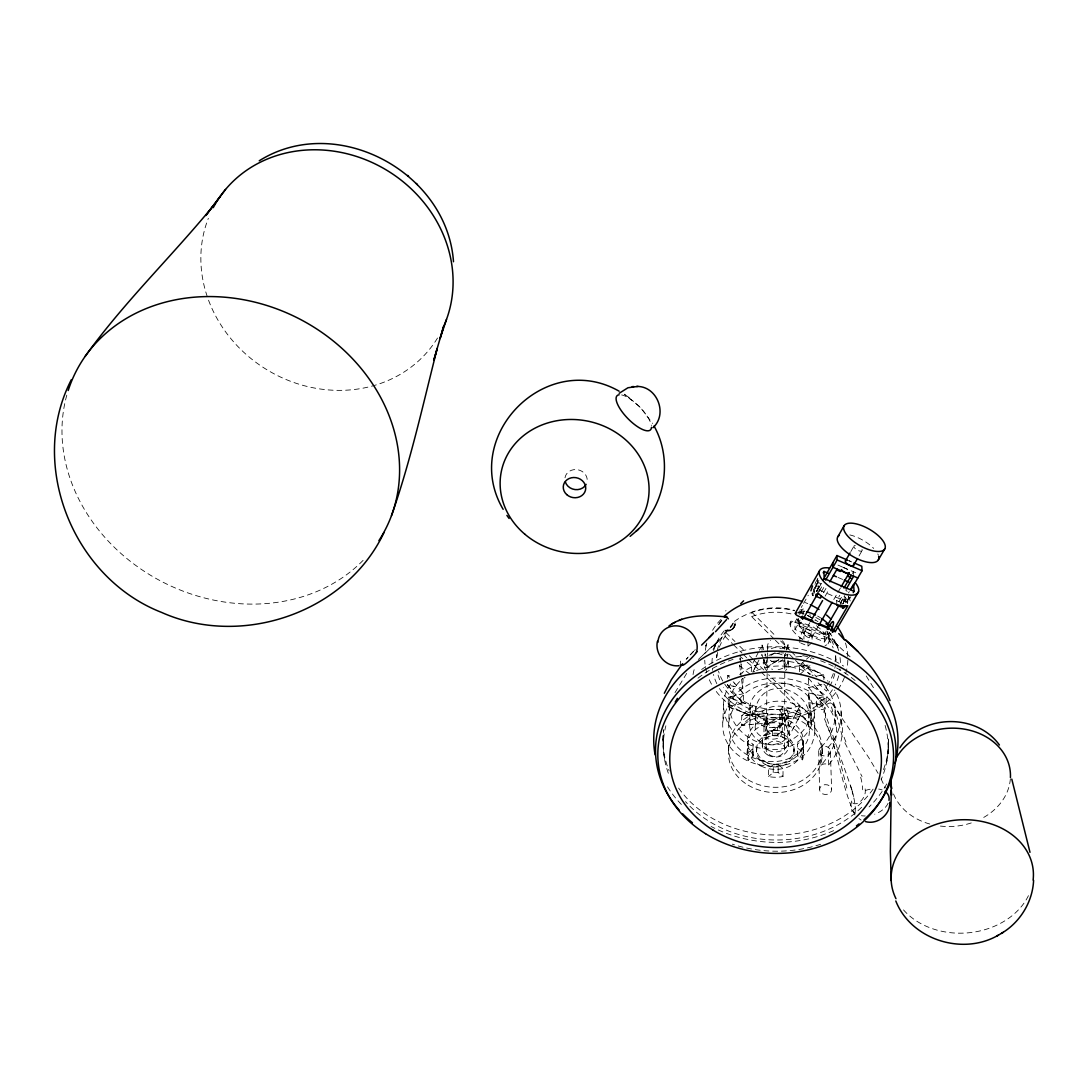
<?xml version="1.0" encoding="UTF-8"?>
<svg xmlns="http://www.w3.org/2000/svg" width="1088" height="1088" viewBox="0 0 1088 1088"><rect width="100%" height="100%" fill="white"/><g stroke="black" fill="none" stroke-linecap="round" stroke-linejoin="round"><path stroke-width="0.75" stroke-dasharray="5 3.75" d="M783.006 776.438L783.034 768.577L778.192 764.674A22.399 18.673 1.2 0 1 773.296 764.701L768.631 768.686L768.522 776.533A28.166 23.419 1.3 0 0 783.006 776.438L778.151 772.507A22.522 18.741 1.3 0 1 773.214 772.548L768.522 776.533M799.598 674.682L810.805 664.918L784.094 667.284L784.122 659.682M784.611 747.864L784.788 653.997M785.114 722.894L785.128 713.293L764.034 726.145L763.871 735.801L785.114 722.894L789.412 735.583L800.156 715.401L799.87 705.527L768.618 674.696M782.272 732.401L782.326 713.986L779.838 710.695L779.742 728.035C790.473 744.763 751.332 741.88 755.521 724.567L755.983 706.316C769.774 663.517 837.284 707.513 796.158 736.739C759.057 765.258 702.862 711.974 743.036 678.49M779.824 728.062L782.816 723.751L782.87 706.438C799.258 717.74 772.385 734.89 760.879 724.35C730.456 704.616 770.386 672.778 794.036 686.542C836.101 704.208 805.27 756.16 767.557 748.775C734.767 749.238 709.009 707.622 732.877 681.428L743.512 693.641L743.199 703.134L728.049 706.738L728.484 697.218L743.512 693.641M777.444 727.559A22.399 18.673 1.2 0 0 772.494 727.6L767.598 723.615L767.475 731.299L772.398 735.311A22.522 18.741 1.3 0 1 777.39 735.27L777.444 727.559L782.177 723.479M778.151 772.507L778.192 764.674M772.398 735.311L772.494 727.6M773.214 772.548L773.296 764.701M784.842 649.169L784.87 645.932M764.089 723.357L767.638 723.044L741.458 725.288L741.785 715.686L767.774 713.442L767.638 723.044L763.871 735.801M778.546 659.913L766.346 667.488L766.482 659.886M765.993 748.598L767.19 671.514M767.217 669.841L767.434 656.431M767.502 651.889L767.598 646.136M752.787 754.174L752.991 745.375M762.307 746.341L762.389 741.2M763.817 664.088L763.898 659.573A12.226 10.445 0.8 0 0 772.616 669.392M761.981 650.243L762.076 645.034L759.478 650.148M756.595 751.55L756.65 748.966M752.978 756.242L753.059 744.355L748.177 740.398L747.946 748.15A28.166 23.419 1.3 0 0 748.299 760.254L752.978 756.242A22.522 18.741 1.3 0 1 752.869 752.121L747.946 748.15M744.75 725.002L741.458 725.288L752.311 715.836L752.57 706.275L728.484 697.218M747.17 754.229L747.551 741.322M774.194 639.091L751.645 616.624L751.781 612.204A59.595 50.891 0.8 0 1 794.186 610.246M748.299 760.254L748.517 752.474L753.168 748.462A22.399 18.673 1.2 0 1 753.059 744.355M782.816 723.751C791.316 727.178 788.718 739.622 780.898 742.315C768.359 748.911 750.026 740.058 749.591 725.315L750.149 705.554M751.305 671.663L751.468 665.815L755.262 658.39M729.463 705.337L728.702 722.595C726.757 762.171 789.657 776.805 806.738 741.975C822.555 709.702 762.035 689.751 755.534 724.091M739.663 665.108L741.2 676.981M739.867 659.845L739.935 658.104M848.504 596.85L848.028 599.787M728.566 750.339L728.783 745.158M723.615 704.711L722.772 721.97C719.467 773.908 811.893 784.543 814.83 730.47L814.477 713.102M727.342 684.338L732.537 690.921M727.614 678.45L727.75 675.526L732.346 676.518M719.345 647.156A59.813 51.014 0.8 0 1 725.125 636.48L725.356 632.033L734.971 641.512M728.702 722.595C744.831 642.301 882.382 698.21 820.801 765.34L820.366 747.674C838.467 731.789 840.548 701.352 823.113 684.148M722.772 721.97C738.589 636.602 887.645 689.098 828.716 764.932A5.93 4.896 -0.4 0 0 820.801 765.34M823.738 712.314L826.662 704.82A4.134 1.877 -52.3 0 1 828.322 703.406L830.498 702.889L832.619 704.33M844.846 596.945L847.457 600.263L846.532 603.976M782.34 715.034C777.689 728.62 754.555 720.746 755.942 707.268M735.175 624.458L734.985 625.668M886.625 762.375L887.862 754.922L888.488 737.596A112.812 94.139 1.2 0 1 882.966 770.957M812.94 593.055L813.008 595.707L811.39 592.946M798.279 618.705L798.306 621.398L796.715 618.637M854.923 813.239L855.046 812.518A55.787 21.923 49.9 0 0 855.236 808.248M813.987 588.812L814.49 593.137M765.054 722.677L765.843 719.998M786.434 650.08L786.95 648.366M764.034 726.145L767.774 713.442M784.122 657.941L788.011 644.735L781.592 648.734M784.094 667.284L786.379 659.6M786.719 658.444L788.025 654.024L785.318 655.697M706.819 643.117L705.718 646.136L706.901 643.171A71.577 61.146 0.8 0 0 704.874 653.915M799.857 642.654L799.816 638.03L803.801 627.599L811.906 631.04L807.935 641.471L808.017 646.095L800.877 643.09M734.522 626.824L730.755 630.401L725.397 631.149M756.065 656.812L759.043 650.978M754.351 669.066L756.255 665.326M752.733 672.207L760.362 657.302M761.301 655.479L761.899 654.31L763.382 658.702M716.516 642.777L712.735 649.985L718.774 639.962L714.163 645.905L718.148 641.145L711.797 647.414L722.854 636.453L734.169 621.874A7.249 6.365 89 0 1 731.979 629.394A7.249 6.365 89 0 1 725.043 630.102L725.288 631.122M674.995 692.621L686.936 672.969M790.731 723.398L791.479 721.983M795.246 714.911L796.484 712.558M789.412 735.583L789.385 725.927L800.061 705.826L811.267 715.061L811.444 724.676L800.156 715.401M793.03 728.783L794.376 726.254M797.98 719.494L799.653 716.353M801.271 607.498L802.427 605.458M803.597 603.432L808.262 595.258M815.293 582.937L817.659 578.802A22.114 9.506 29.7 0 1 819.06 578.626M795.002 629.517L799.054 622.431L828.566 634.957L824.459 641.988L795.002 629.517L794.947 622.173L796.96 618.65M818.91 580.271L817.741 582.311L822.419 584.31M816.258 591.668L820.91 583.562M821.454 583.345L817.931 589.492L847.674 602.208L850.843 596.782M799.884 626.117L799.082 625.342L801.203 621.642M819.223 591.219L822.854 584.868M821.277 591.858L824.391 586.446M823.48 592.742L826.608 587.316M825.139 596.17L829.355 588.826M850.83 551.548L853.93 546.162M803.937 632.944L809.88 622.649M811.961 637.174L817.863 626.987M833.775 599.515L837.066 593.844M837.882 592.43L840.344 588.173M859.058 555.873L862.172 550.501M836.849 605.2L836.658 600.671L839.786 595.286M852.38 573.58L853.441 571.758L853.686 576.218M838.943 601.61L842.085 596.197M840.861 604.683L840.766 602.412L844.75 595.544M824.459 641.988L824.242 634.59L826.282 631.094M848.49 592.946L849.279 591.6M842.792 603.826L846.722 597.067M828.974 633.406L828.58 637.908L831.082 633.746M829.233 640.342L830.171 638.751L828.417 637.092L812.858 626.756L801.679 622.594L790.881 621.126A23.283 3.618 8.3 0 0 790.99 622.132M815.578 586.364L816.53 584.841M800.89 612.054L801.829 610.545M827.995 643.865L830.484 639.078M718.869 624.267L722.813 618.854L719.807 622.771M718.665 624.607L719.562 623.166M779.838 710.695L782.87 706.438M733.067 623.546C731.163 630.605 718.651 631.938 731.979 629.394A7.249 2.761 47.9 0 0 733.203 628.483A7.208 6.215 2.8 0 0 734.522 621.629M814.586 587.806L817.292 586.065L820.053 586.323A4.597 1.061 -66.7 0 1 818.883 591.722M828.716 764.932L828.186 747.266C842.289 732.129 845.58 707.826 834.523 690.064M702.345 655.656L708.315 649.862M698.346 659.478L711.076 647.455M693.518 651.386L686.188 659.246L693.763 651.141M817.333 583.834L817.659 578.802M694.525 650.42L695.3 649.699M708.71 649.509L715.047 644.055M715.442 643.702L719.644 639.839L713.456 645.415M741.785 715.686L752.57 706.275M799.571 671.731L799.503 665.298L805.691 659.899M806.453 659.219L810.628 655.574M777.39 735.27L782.15 731.177A28.166 23.419 1.3 0 0 767.475 731.299M711.47 647.115L713.062 645.755M808.017 646.095L812.138 642.573L811.906 631.04M797.722 755.888L797.599 743.988L802.346 739.962L802.427 747.714A28.166 23.419 1.3 0 1 802.59 759.846L797.722 755.888A22.522 18.741 1.3 0 0 797.667 751.767L802.427 747.714M739.69 674.546C765 653.834 806.086 657.193 828.063 681.306M744.083 678.001L745.09 677.198M770.807 655.466L775.105 652.773M772.086 663.925L776.438 661.218M777.186 660.756L779.008 659.614M785.645 655.493L786.379 655.044M771.732 721.453L774.289 719.889M765.626 725.179L770.29 722.337M781.81 715.306L783.142 714.503M770.97 731.49L779.783 726.131M799.612 610.178L803.42 608.994M753.454 671.976L754.664 671.391M756.541 670.562C773.867 663.313 794.512 664.795 810.723 674.247M814.83 584.134L818.149 583.222M828.539 637.922L830.688 639.458M816.027 676.342L823.738 674.506L823.888 679.796M728.729 697.163L731.979 696.388M819.917 675.417L823.48 674.56M808.466 678.735L808.615 687.602L824.01 683.944M828.009 638.044L799.938 626.144M830.171 633.651L828.145 633.964M800.89 656.445L802.033 656.336M795.722 656.907L804.005 656.173M788.106 666.93L790.568 666.713M802.563 665.652L803.855 665.53M804.29 665.489L806.97 665.258M745.28 715.387L749.999 714.979M758.69 714.231L760.798 714.054M761.178 714.014L764.062 713.769M749.822 724.567L751.264 724.445M798.211 612.585L803.842 613.17M799.762 626.076L799.095 626.062A21.91 9.765 29.8 0 0 828.689 638.602L828.689 638.506M742.152 678.626L743.077 678.83L742.75 688.269L727.314 684.937L743.199 703.134L739.486 698.89M808.629 692.988L823.888 696.293L824.16 705.826L808.792 702.508L808.629 692.988L811.267 715.061M733.013 686.161L733.856 686.338M817.183 704.317L819.223 704.766M809.635 614.802L810.574 615.142M729.79 707.377L733.992 708.968M740.833 711.525L745.171 713.157M730.007 697.789L734.386 699.434M740.982 701.923L745.661 703.678M728.049 706.738L752.311 715.836M800.251 665.584L804.78 667.298M812.314 670.167L815.918 671.541M799.503 665.298L823.738 674.506M799.816 638.03L802.346 639.105M794.947 622.173L824.242 634.59M836.658 600.671L840.766 602.412M838.018 577.456L842.697 579.455M851.714 561.911L848.613 560.578A4.651 1.931 29.7 0 1 851.306 561.979M837.937 565.094L842.588 567.093M843.118 567.31L857.562 573.539M815.823 617.467L820.012 619.779M811.974 675.009L813.212 675.798M858.922 818.598L861.084 820.039M626.865 395.978L624.24 394.182L640.152 407.102L652.582 423.436M627.15 396.182L629.313 397.664M740.003 656.363L742.873 658.73M747.17 662.279L751.468 665.815M749.918 674.138L739.65 665.693L740.044 668.549M850.095 656.785L833.272 641.294L838.318 645.946L832.102 638.615L838.603 648.543L834.999 641.39M739.772 646.258L744.586 650.991M749.387 655.738L752.991 659.287M754.202 660.47L763.817 669.963M725.125 636.48L732.36 643.606M733.57 644.803L742.016 653.113M743.226 654.31L746.844 657.873M748.041 659.056L760.104 670.942M761.314 672.139L799.911 710.165A59.813 51.014 0.8 0 1 723.534 687.222M775.39 640.274L783.7 648.543M789.63 654.459L794.376 659.192M795.559 660.375L809.812 674.56M818.122 682.829L826.418 691.111A59.813 51.014 0.8 0 0 834.986 672.806M751.781 612.204L775.812 636.181M780.613 640.968L790.228 650.556M791.438 651.753L796.239 656.554M802.25 662.538L816.666 676.926M823.874 684.121L826.282 686.514L826.418 691.111M734.25 682.992L734.971 683.822M729.341 677.348L727.75 675.526M740.085 689.683L743.022 693.07M816.326 687.398L818.258 689.67M819.903 700.835L822.215 703.542M808.615 687.602L824.16 705.826M816.775 697.177L818.135 698.768M820.502 692.308L821.1 693.015M808.466 678.15L823.888 696.293M854.964 814.966C840.684 784.679 838.059 749.55 824.35 718.665M866.225 675.988L875.255 690.622M848.409 596.278L850.313 601.229M848.191 595.952L849.538 597.924M832.429 704.113L868.618 757.411L878.098 773.364M881.035 778.886L885.374 787.957M851.442 801.067L851.768 801.679A19.761 12.716 -18.5 0 0 855.086 813.416M844.846 742.737L862.05 776.56M816.979 705.894L816.775 705.432A7.086 5.97 -0.9 0 1 818.23 698.85A7.086 5.97 -0.9 0 1 826.023 697.503M834.632 742.56L826.078 723.969M842.207 736.168L835.026 709.553M762.076 645.034L764.538 652.324M765.027 653.779L766.51 658.145M785.128 713.293L789.385 725.927M763.681 659.6L766.346 667.488M787.426 729.735L788.093 731.721M837.066 749.278L847.443 790.554M851.836 789.494L823.589 709.158L819.386 701.719A7.14 2.652 49.2 0 1 818.23 698.85M664.55 759.288L663.054 747.007L663.666 729.776A112.812 94.139 1.2 0 0 669.174 770.97M816.313 704.167L816.19 702.848M741.105 664.469L740.996 663.68M740.629 672.86L740.819 674.234M741.513 679.238L742.75 688.269L742.342 685.236M740.221 657.968L740.874 662.782M741.091 664.387L742.302 673.159M811.226 722.867L811.376 724.078M808.71 693.654L808.914 695.327M810.982 712.681L811.226 714.653M809.173 705.69L809.445 707.989M810.628 717.794L811.09 721.711M808.792 702.508L811.444 724.676M810.669 709.974L810.846 711.538M809.064 696.646L809.241 698.115M735.026 622.948L735.175 624.308M865.15 788.895L865.3 790.527A9.683 5.875 -58.1 0 1 860.132 801.734A9.683 5.875 -58.1 0 1 851.741 801.706M814.83 730.47C814.259 695.885 752.597 689.071 749.591 725.315M847.62 601.066L847.674 602.208M841.133 711.62L841.854 729.001M835.217 711.593L835.856 728.96M830.375 751.033A5.848 4.855 -0.5 0 1 821.63 755.303A5.848 4.855 -0.5 0 1 821.59 746.885A5.848 4.855 -0.5 0 1 830.375 751.033L831.613 789.534A6.011 4.937 -0.3 0 1 822.61 793.859A6.011 4.937 -0.3 0 1 822.569 785.305A6.011 4.937 -0.3 0 1 831.613 789.534M817.904 588.35L818.026 593.055M822.161 748.435L822.283 753.644M818.679 751.128L819.577 789.602M810.682 658.485L810.71 659.641M808.574 713.021L808.86 730.402M803.801 627.599L803.95 639.105M803.311 740.86L803.474 753.794M802.59 759.846L802.495 752.053L797.667 748.109A22.399 18.673 1.2 0 0 797.599 743.988M798.946 611.565L798.973 613.931M799.041 621.275L799.082 625.342M794.05 748.666L794.063 751.25M788.338 660.81L788.351 663.83M788.419 740.982L788.419 746.123M788.011 644.735L788.011 649.944M788.174 713.47L788.188 730.837M1028.446 895.655A71.223 56.671 -3.9 0 1 969.802 932.661A71.223 56.671 -3.9 0 1 903.067 909.391M1010.358 778.872A59.976 49.11 -4.6 0 1 982.858 817.904M971.258 822.936A59.976 49.11 -4.6 0 1 938.441 825.819M929.778 824.01A59.976 49.11 -4.6 0 1 893.275 793.274M363.106 560.347A173.672 148.267 26.8 0 1 156.495 578.721A173.672 148.267 26.8 0 1 66.871 394.93M437.498 338.042A129.758 116.362 32.1 0 1 275.033 374.326A129.758 116.362 32.1 0 1 208.352 218.334M862.009 549.454A4.665 1.904 29.6 0 1 859.846 551.072A4.665 1.904 29.6 0 1 854.57 547.944A4.665 1.904 29.6 0 1 855.331 545.496M814.776 591.559A4.61 2.217 9.7 0 1 814.096 589.084A4.61 2.217 9.7 0 1 818.19 588.309M816.748 591.505A4.597 1.061 -66.7 0 1 819.998 586.31M843.526 603.758A4.597 1.55 48.4 0 1 843.05 603.378M842.846 598.849A4.597 1.55 48.4 0 1 846.192 603.799M844.927 597.04A4.597 1.115 -66.6 0 1 842.86 603.69M840.915 603.922A4.597 1.115 -66.6 0 1 842.425 599.61A4.597 1.115 -66.6 0 1 844.492 596.904M843.295 567.637A4.638 1.945 29.7 0 1 849.089 571.254M849.823 534.915A23.338 9.547 29.6 0 1 873.664 548.393M877.785 553.942A23.338 9.547 29.6 0 1 878.329 555.166M782.245 640.723A8.636 7.398 0.7 0 1 784.217 648.883M779.797 652.786A8.636 7.398 0.7 0 1 772.942 652.854M768.06 648.38A8.636 7.398 0.7 0 1 770.576 640.41M782.816 659.722A8.704 7.439 0.8 0 1 769.284 659.464M767.489 655.561A8.704 7.439 0.8 0 1 767.761 652.936M771.31 648.72A8.704 7.439 0.8 0 1 780.735 648.611M784.829 654.31A8.704 7.439 0.8 0 1 784.842 655.37M564.998 477.768A11.206 10.01 11.7 0 1 578.19 469.839A11.206 10.01 11.7 0 1 586.881 482.501M621.615 394.917A23.882 8.282 45.7 0 1 639.839 407.116A23.882 8.282 45.7 0 1 651.386 425.544M828.417 637.092A21.869 9.819 29.8 0 1 825.071 645.524M802.59 639.35A21.869 9.819 29.8 0 1 790.772 621.126M799.694 614.502A6.773 1.537 -66.9 0 1 803.61 608.967A6.773 1.537 -66.9 0 1 802.862 614.842M800.102 620.146A6.773 1.537 -66.9 0 1 798.252 618.827M845.675 590.036A22.114 9.506 29.7 0 1 847.144 591.437M848.518 597.026A6.814 1.659 -66.6 0 1 846.478 603.799M843.01 603.84A6.814 1.659 -66.6 0 1 846.437 597.026M813.266 595.789A6.827 1.55 -66.7 0 1 814.368 588.826A6.827 1.55 -66.7 0 1 818.652 583.358A6.827 1.55 -66.7 0 1 816.476 591.682M844.846 599.529A7.344 2.475 48.4 0 1 847.756 603.962M829.573 632.726A6.759 1.632 -66.8 0 1 827.696 631.013M799.639 611.442A21.91 9.765 29.8 0 1 805.528 611.66M817.564 616.066A21.91 9.765 29.8 0 1 820.57 617.834M886.72 783.945A122.142 101.918 1.2 0 1 869.054 806.942M833.639 830.634A122.142 101.918 1.2 0 1 711.076 826.458M681.387 804.454A122.142 101.918 1.2 0 1 666.645 785.4M820.678 844.261A120.238 100.028 1.3 0 1 732.292 844.152M845.471 642.994A71.577 61.146 0.8 0 1 804.807 714.571A71.577 61.146 0.8 0 1 715.673 690.703M711.525 684.216A71.577 61.146 0.8 0 1 708.818 678.586M706.738 672.656A71.577 61.146 0.8 0 1 704.738 660.226M712.572 630.292A71.577 61.146 0.8 0 1 721.942 618.406M805.161 602.562A71.577 61.146 0.8 0 1 807.758 603.595M873.106 789.126A112.812 94.139 1.2 0 1 774.833 835.026A112.812 94.139 1.2 0 1 677.511 786.488M701.61 669.501A112.812 94.139 1.2 0 1 843.594 666.087M851.741 789.439A132.831 53.203 49.2 0 1 855.358 808.343M885.102 725.424A112.404 93.65 1.2 0 1 881.294 779.185M861.655 807.282A112.404 93.65 1.2 0 1 685.535 801.611M668.345 773.242A112.404 93.65 1.2 0 1 665.883 725.778M697.979 678.191A112.404 93.65 1.2 0 1 733.081 659.396M780.776 652.8A112.404 93.65 1.2 0 1 783.754 652.963M802.767 655.602A112.404 93.65 1.2 0 1 813.919 658.498M820.597 660.756A112.404 93.65 1.2 0 1 855.1 680.53M787.712 660.647A12.267 10.458 0.8 0 1 785.618 670.548M766.809 670.752A12.267 10.458 0.8 0 1 764.728 659.926M768.93 655.398A12.267 10.458 0.8 0 1 783.795 655.819M719.698 679.782A59.813 51.014 0.8 0 1 717.563 673.118M717.686 652.406A59.813 51.014 0.8 0 0 716.543 659.233L716.802 654.731A59.595 50.891 0.8 0 0 716.638 658.893M751.645 616.624A59.813 51.014 0.8 0 1 792.622 614.244M816.503 625.709A59.813 51.014 0.8 0 1 833.163 647.931M835.366 656.105A59.813 51.014 0.8 0 1 835.883 660.294L835.706 655.765A59.595 50.891 0.8 0 1 834.809 668.236M833.313 673.526A59.595 50.891 0.8 0 1 826.282 686.514M799.87 705.527A59.595 50.891 0.8 0 1 718.542 671.282M717.359 650.61A59.595 50.891 0.8 0 1 725.356 632.033M800.36 612.258A59.595 50.891 0.8 0 1 803.325 613.482M807.568 615.536A59.595 50.891 0.8 0 1 815.238 620.378M827.043 632.305A59.595 50.891 0.8 0 1 834.292 647.455M788.12 661.436A12.226 10.445 0.8 0 1 777.58 669.773M764.81 655.411A12.226 10.445 0.8 0 1 765.313 654.473M786.719 654.242A12.226 10.445 0.8 0 1 787.263 655.153M790.84 624.947A26.221 3.958 9.6 0 1 791.887 622.649M725.968 610.545A37.971 1.537 -56.3 0 1 725.655 610.994M680.476 663.653A93.486 21.855 -20.3 0 1 680.571 661.096M840.058 668.916A64.192 54.754 0.8 0 1 839.882 670.317M838.712 675.838A64.192 54.754 0.8 0 1 835.176 684.978M832.429 689.765A64.192 54.754 0.8 0 1 826.268 697.585M816.884 705.636A64.192 54.754 0.8 0 1 719.494 688.568M716.815 683.686A64.192 54.754 0.8 0 1 713.456 674.438M712.613 670.29A64.192 54.754 0.8 0 1 712.409 668.889M712.014 663.245A64.192 54.754 0.8 0 1 712.504 656.2M713.633 650.678A64.192 54.754 0.8 0 1 725.098 629.802M734.414 621.411A64.192 54.754 0.8 0 1 794.757 610.776M799.408 612.163A64.192 54.754 0.8 0 1 817.999 621.724M828.866 632.019A64.192 54.754 0.8 0 1 838.63 650.61M840.031 657.574A64.192 54.754 0.8 0 1 840.398 663.258M733.217 628.47A7.208 6.215 2.8 0 1 725.356 629.898M693.056 674.574A132.314 52.564 49.6 0 1 695.286 666.509M825.697 718.012A37.074 23.746 -41.7 0 1 825.819 711.729M833.218 744.07A118.429 72.27 -71.8 0 1 835.448 750.815M853.726 796.579A91.256 39.236 -82.6 0 1 850.571 785.849M888.107 803.243A19.761 12.716 -18.5 0 1 874.643 814.218M865.218 815.959A19.761 12.716 -18.5 0 1 861.41 815.701M865.3 790.527A19.761 12.716 -18.5 0 1 873.501 788.827M878.682 789.058A19.761 12.716 -18.5 0 1 882.137 789.956M860.676 777.267A93.024 66.014 -40.1 0 1 862.689 789.752M845.906 741.934A124.182 88.958 -54.5 0 1 843.458 735.338M831.422 706.969A35.7 13.967 -80.4 0 1 832.946 712.776M663.109 735.95L663.095 744.314L663.109 735.95M826.309 698.578L825.724 704.657L824.16 708.546A2.625 1.564 -58 0 1 823.589 709.158A2.693 1.605 -57.9 0 1 822.814 709.634L819.903 709.199L817.115 706.166A7.126 2.924 -30.2 0 1 819.4 701.719A7.126 2.924 -30.2 0 1 826.309 698.278L826.309 698.578M888.597 742.478L887.93 753.562L888.597 742.478M730.728 630.278L728.878 630.863L730.728 630.278M805.052 635.419A4.556 2.054 29.9 0 0 811.879 637.35A4.556 2.054 29.9 0 0 806.915 632.4A4.556 2.054 29.9 0 0 805.052 635.419M765.027 764.293A18.741 15.599 1.3 0 0 794.022 752.366A18.741 15.599 1.3 0 0 766.918 737.338A18.741 15.599 1.3 0 0 765.027 764.293M765.068 761.682A18.7 15.572 1.2 0 0 794.009 749.782A18.7 15.572 1.2 0 0 766.958 734.767A18.7 15.572 1.2 0 0 765.068 761.682M770.222 755.276A9.357 7.793 1.2 0 0 784.679 749.292A9.357 7.793 1.2 0 0 771.12 741.812A9.357 7.793 1.2 0 0 770.222 755.276M748.068 785.142A46.934 39.032 1.3 0 0 822.066 757.683A46.934 39.032 1.3 0 0 755.942 717.903A46.934 39.032 1.3 0 0 748.068 785.142M748.218 779.878A46.757 38.937 1.2 0 0 821.93 752.461A46.757 38.937 1.2 0 0 756.065 712.803A46.757 38.937 1.2 0 0 748.218 779.878M760.852 765.925A28.002 23.338 1.2 0 0 803.366 746.776A28.002 23.338 1.2 0 0 761.926 725.519A28.002 23.338 1.2 0 0 760.852 765.925M759.315 759.832A27.894 23.283 1.2 0 0 803.202 743.267A27.894 23.283 1.2 0 0 763.776 719.712A27.894 23.283 1.2 0 0 759.315 759.832M767.924 749.904A13.015 10.866 1.2 0 0 788.365 742.111A13.015 10.866 1.2 0 0 769.923 731.177A13.015 10.866 1.2 0 0 767.924 749.904M767.856 755.058A13.07 10.894 1.2 0 0 788.378 747.252A13.07 10.894 1.2 0 0 769.869 736.277A13.07 10.894 1.2 0 0 767.856 755.058"/><path stroke-width="1.5" d="M796.96 612.666C791.765 614.462 801.87 617.345 803.597 618.215L818.026 593.055A22.114 9.506 29.7 0 0 847.865 605.798L833.245 630.809L835.23 631.666M889.766 802.25C890.487 814.626 877.458 824.949 865.586 821.63M657.424 641.294C654.541 653.942 665.842 667.284 678.926 665.72M1033.6 880.342C1032.648 901.966 1020.027 922.447 1001.422 933.395M810.886 590.838L812.546 585.902M391.49 515.617C410.693 461.013 423.001 404.355 437.24 348.337L433.813 360.114L443.401 327.066L440.069 338.504L446.502 319.423M683.142 664.265L683.046 664.55A20.468 18.714 42.9 0 1 680.299 664.904M71.359 379.644C27.486 464.739 73.1 577.918 161.541 612.394C241.767 648.258 346.093 612.721 384.023 532.508M664.319 693.274L671.337 679.714L682.38 663.925M726.512 619.657L715.496 631.72M837.869 536.67L844.22 525.531M795.124 613.578L819.386 571.05M823.194 572.791L823.97 571.418L828.648 573.43M824.541 577.211L836.958 555.546L847.062 559.912M823.412 579.931L824.187 578.558L823.97 571.418M802.536 619.33L803.434 617.984M821.413 596.36L820.366 598.169L816.245 596.401L817.918 593.477A4.597 1.061 -66.7 0 1 816.286 594.619M825.602 580.094L837.148 559.966L836.958 555.546M829.75 581.862L837.094 569.078M845.403 560.959L850.054 552.894M810.723 621.166L822.596 600.576M818.706 625.546L832.143 602.344M841.174 586.758L849.374 572.587M853.604 565.284L857.494 558.566M843.975 588.078L851.333 575.402M846.287 588.962L853.686 576.218M828.362 628.742L828.199 623.995L838.807 605.758M827.302 629.34L828.322 627.586L819.06 623.655M850.462 589.574L852.04 586.867M852.434 586.187L853.223 584.827M841.881 605.39L840.97 606.954L836.849 605.2M851.333 589.152L862.077 570.71L861.791 566.263L854.039 562.918M853.223 592.702L854.026 591.342L853.618 584.147M832.157 631.91L832.578 630.346M858.541 591.682L835.285 631.625L834.496 630.741M878.261 560.021L884.748 548.95A23.406 9.452 29.6 0 0 858.459 524.47A23.406 9.452 29.6 0 0 850.095 538.533A23.406 9.452 29.6 0 0 884.748 548.95M697.068 651.494L696.402 652.501A20.468 18.714 42.9 0 0 680.911 626.511A20.468 18.714 42.9 0 0 657.873 642.382M220.238 196.316L205.836 215.546L225.515 189.475M899.871 747.796C921.386 714.122 976.072 712.586 999.423 745.008M85.122 356.415C123.325 303.049 170.816 257.421 212.405 206.856M713.565 632.74L709.009 637.582M701.624 645.102L712.844 634.032M652.963 427.734C668.236 413.998 657.043 385.655 636.534 386.458M636.058 531.284C665.502 505.893 672.982 459.802 654.051 426.02M630.129 536.357L638.506 529.176M619.154 393.298L627.966 387.75L638.003 386.403M669.011 625.899C685.658 613.754 708.179 615.196 727.246 616.991M724.472 617.358L726.24 616.474M895.805 900.973C911.078 939.828 962.853 955.998 998.403 935.136M996.88 936.034L1003.218 932.334M259.23 160.793C336.314 112.363 447.277 171.986 453.492 261.732M672.058 623.778L675.254 622.282M678.817 620.582L681.727 619.222M632.169 386.648L633.896 386.58M805.093 618.637L804.372 618.351M805.215 618.691L832.388 630.251M803.61 617.086L812.886 621.03M833.326 575.443L836.454 576.776M844.261 580.135L848.939 582.134M824.187 578.558L854.026 591.342M837.148 559.966L862.077 570.71M857.834 578L832.946 567.297L832.769 562.863M619.167 391.218C545.7 349.221 460.074 436.397 503.146 509.334M825.914 623.737L829.192 626.239M833 629.408L833.925 630.224M857.779 651.318L845.226 639.676C864.538 656.214 880.913 676.709 890.011 700.631M416.269 183.45L417.425 184.579M407.728 175.399L408.53 176.188M838.766 633.57L843.458 638.792M506.899 515.413L509.116 518.486M1029.996 852.326L1011.786 779.09M890.705 781.007L891.507 795.246L891.235 790.133L890.365 851.564L891.167 880.586M816.19 594.143L816.245 596.401M895.968 898.688A71.223 56.671 -3.9 0 1 952.449 820.529A71.223 56.671 -3.9 0 1 1033.11 880.07M895.818 758.839A59.976 49.11 -4.6 0 1 964.104 729.096A59.976 49.11 -4.6 0 1 1010.439 777.607M891.806 788.487A59.976 49.11 -4.6 0 1 890.65 778.478M68.19 390.524A173.672 148.267 26.8 0 1 294.386 316.39A173.672 148.267 26.8 0 1 378.91 540.614M213.275 207.631A129.758 116.362 32.1 0 1 379.032 165.893A129.758 116.362 32.1 0 1 442.952 327.923M853.454 564.237A4.651 1.931 29.7 0 1 851.156 565.842A4.651 1.931 29.7 0 1 845.879 562.564A4.651 1.931 29.7 0 1 847.144 560.293M849.184 572.9A4.638 1.945 29.7 0 1 845.403 572.655A4.638 1.945 29.7 0 1 841.473 569.582M878.669 556.294A23.338 9.547 29.6 0 1 854.678 557.478A23.338 9.547 29.6 0 1 839.31 535.323M586.133 484.35A11.206 10.01 11.7 0 1 575.103 489.586A11.206 10.01 11.7 0 1 565.311 481.889M651.481 427.312A23.882 8.282 45.7 0 1 628.252 418.948A23.882 8.282 45.7 0 1 619.154 394.767M855.195 582.597A22.195 9.425 29.7 0 1 849.66 595.054A22.195 9.425 29.7 0 1 821.862 579.265A22.195 9.425 29.7 0 1 829.518 568.004M836.74 570.003A22.195 9.425 29.7 0 1 840.262 571.513M847.579 575.77A22.195 9.425 29.7 0 1 850.993 578.408M828.131 629.408A6.759 1.632 -66.8 0 1 833.177 621.534A6.759 1.632 -66.8 0 1 830.865 630.727M845.621 605.445A6.814 1.659 -66.6 0 1 842.561 605.445M846.423 606.75A7.344 2.475 48.4 0 1 845.158 606.206M829.981 625.056A7.303 2.543 48.5 0 1 832.81 632.223M802.305 616.189A6.773 1.537 -66.9 0 1 801.353 618.134M806.48 611.85A21.91 9.765 29.8 0 1 815.524 615.033M821.535 618.474A21.91 9.765 29.8 0 1 828.199 623.995M655.085 754.827A122.142 101.918 1.2 0 1 780.069 638.629A122.142 101.918 1.2 0 1 895.098 763.273M679.361 810.302A120.238 100.028 1.3 0 1 698.129 674.247A120.238 100.028 1.3 0 1 862.648 682.611A120.238 100.028 1.3 0 1 864.008 819.699M859.044 823.874A120.238 100.028 1.3 0 1 856.446 825.874M692.417 822.718A120.238 100.028 1.3 0 1 682.734 813.919M724.105 616.338A71.577 61.146 0.8 0 1 802.509 601.596M810.302 604.724A71.577 61.146 0.8 0 1 819.019 609.498M826.526 615.033A71.577 61.146 0.8 0 1 830.96 619.14M836.971 626.198A71.577 61.146 0.8 0 1 844.438 639.989M696.32 652.569A10.01 1.183 -45.1 0 1 687.942 661.531A10.01 1.183 -45.1 0 1 682.951 664.632M675.213 702.032A95.2 3.346 -59.6 0 1 677.402 698.374M743.594 600.848A128.017 3.998 -45.2 0 1 740.71 603.622M726.226 617.494A36.543 8.881 -22.6 0 1 728.389 618.868M885.006 791.425A19.761 12.716 -18.5 0 1 889.005 800.346M524.865 534.235A74.786 66.64 11.7 0 0 647.482 503.268A74.786 66.64 11.7 0 0 551.466 421.899A74.786 66.64 11.7 0 0 524.865 534.235M566.671 494.564A11.288 10.064 11.7 0 0 585.398 490.538A11.288 10.064 11.7 0 0 571.404 477.782A11.288 10.064 11.7 0 0 566.671 494.564M705.527 833.68A117.885 97.947 1.3 0 0 892.799 767.407A117.885 97.947 1.3 0 0 728.756 665.271A117.885 97.947 1.3 0 0 705.527 833.68M712.83 829.967A105.835 87.842 1.3 0 0 880.75 770.168A105.835 87.842 1.3 0 0 733.162 678.898A105.835 87.842 1.3 0 0 712.83 829.967"/></g></svg>
